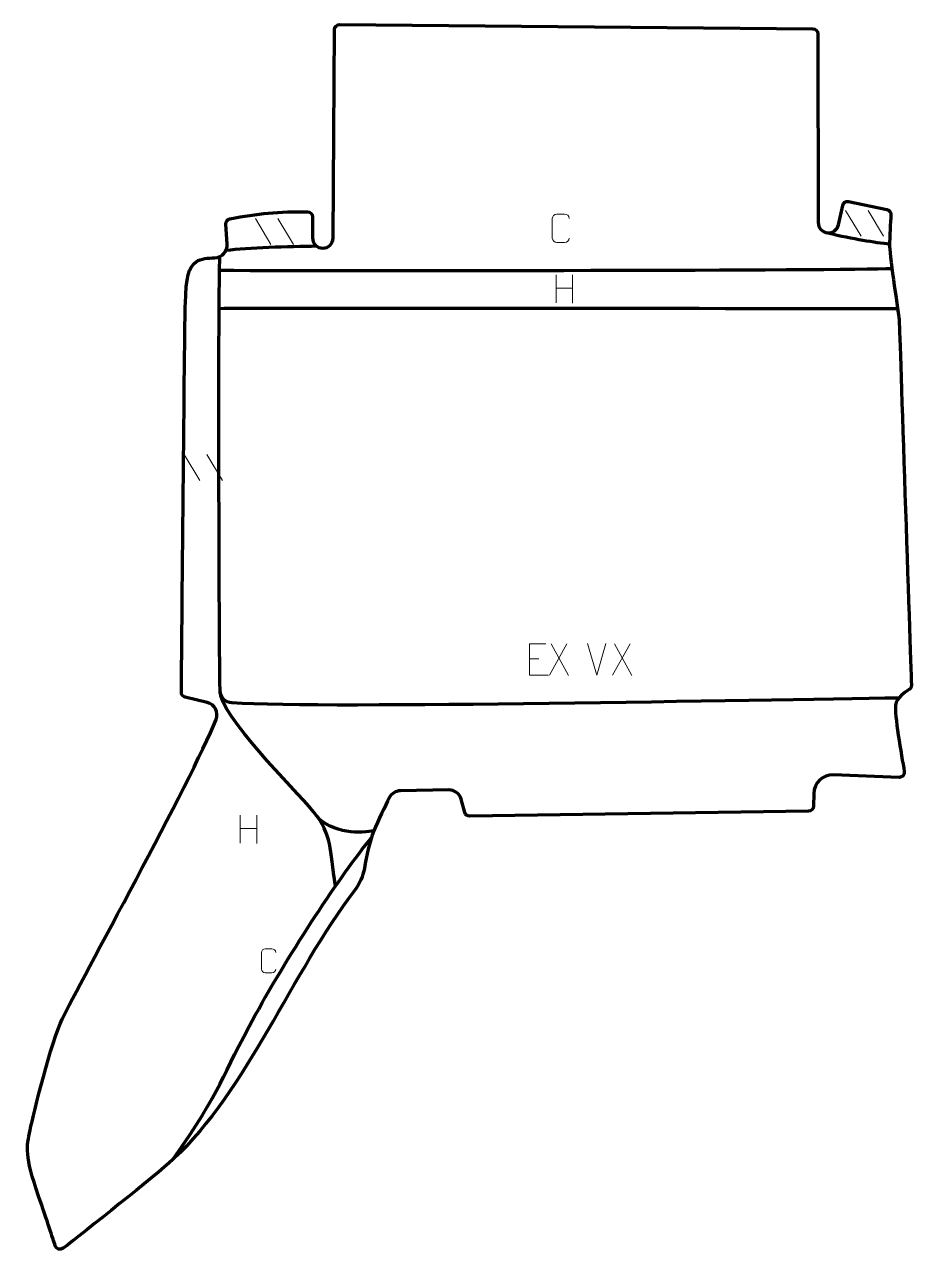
# Model space of a CAD drawing. Header units: millimetres. Extents: x -352 to 349, y -485 to 484.
import ezdxf

# ---------------------------------------------------------------- set-up
doc = ezdxf.new("R2010")
doc.units = ezdxf.units.MM
doc.header["$MEASUREMENT"] = 0
for name, color, linetype in [('layer 1', 7, 'Continuous'), ('layer 2', 7, 'Continuous'), ('layer 3', 7, 'Continuous')]:
    doc.layers.add(name, color=color, linetype=linetype)

msp = doc.modelspace()

# ---------------------------------------------------------------- linework, layer by layer
at = {"layer": 'layer 1', "color": 250, "lineweight": 9}
for points in [[(-169.2445, 330.7778), (-169.2445, 330.7778), (-156.8802, 310.2335), (-156.8802, 310.2335)], [(-151.5146, 330.7778), (-151.5146, 330.7778), (-139.1503, 310.2335), (-139.1503, 310.2335)], [(297.2959, 337.1695), (297.2959, 337.1695), (309.6602, 316.6252), (309.6602, 316.6252)], [(315.0258, 337.1695), (315.0258, 337.1695), (327.3901, 316.6252), (327.3901, 316.6252)], [(68.411, 286.2142), (68.411, 286.2142), (68.411, 264.0215), (68.411, 264.0215)], [(81.5267, 286.2142), (81.5267, 286.2142), (81.5267, 263.8639), (81.5267, 263.8639)], [(68.4285, 275.5718), (68.4285, 275.5718), (81.5267, 275.5718), (81.5267, 275.5718)], [(-225.4301, 144.2), (-225.4301, 144.2), (-213.0658, 123.6557), (-213.0658, 123.6557)], [(-207.7002, 144.2), (-207.7002, 144.2), (-195.3359, 123.6557), (-195.3359, 123.6557)], [(76.9107, -5.4196), (76.9107, -5.4196), (63.1701, -30.3154), (63.1701, -30.3154)], [(64.6247, -5.4196), (64.6247, -5.4196), (78.3653, -30.3731), (78.3653, -30.3731)], [(100.5628, -30.0759), (100.5628, -30.0759), (93.241, -5.1223), (93.241, -5.1223)], [(107.8847, -5.1223), (107.8847, -5.1223), (100.5629, -30.0759), (100.5629, -30.0759)], [(126.9107, -5.4196), (126.9107, -5.4196), (113.1701, -30.3154), (113.1701, -30.3154)], [(114.6247, -5.4196), (114.6247, -5.4196), (128.3653, -30.3731), (128.3653, -30.3731)], [(47.5434, -17.1908), (47.5434, -17.1908), (54.7115, -17.1908), (54.7115, -17.1908)], [(-181.1653, -140.8274), (-181.1653, -140.8274), (-181.1653, -163.0201), (-181.1653, -163.0201)], [(-168.0496, -140.8274), (-168.0496, -140.8274), (-168.0496, -163.1777), (-168.0496, -163.1777)], [(-181.1478, -151.4698), (-181.1478, -151.4698), (-168.0496, -151.4698), (-168.0496, -151.4698)]]:
    msp.add_open_spline(points, degree=3, dxfattribs=at)
for points, knots in [([(78.7954, 315.2611), (78.6702, 313.1801), (77.168, 311.8549), (75.2443, 311.8452), (75.2443, 311.8452), (73.1557, 311.8455), (71.0671, 311.8455), (68.9788, 311.8452), (68.9788, 311.8452), (67.2546, 311.7508), (65.4882, 313.4387), (65.4982, 315.2455), (65.4982, 315.2455), (65.4986, 320.4137), (65.4986, 325.5814), (65.4982, 330.7488), (65.4982, 330.7488), (65.502, 332.6639), (67.0665, 334.2038), (68.9944, 334.1917), (68.9944, 334.1917), (71.0774, 334.1917), (73.1609, 334.1917), (75.2443, 334.1917), (75.2443, 334.1917), (76.9878, 334.2235), (78.7715, 332.8876), (78.7954, 330.7042)], [0, 0, 0, 0, 0.125, 0.125, 0.125, 0.125, 0.25, 0.25, 0.25, 0.25, 0.375, 0.375, 0.375, 0.375, 0.5, 0.5, 0.5, 0.5, 0.625, 0.625, 0.625, 0.625, 0.75, 0.75, 0.75, 0.75, 1, 1, 1, 1]), ([(60.4173, -5.3111), (60.4173, -5.3111), (47.5434, -5.3111), (47.5434, -5.3111), (47.5434, -5.3111), (47.5434, -5.3111), (47.5434, -30.2647), (47.5434, -30.2647), (47.5434, -30.2647), (47.5434, -30.2647), (62.4092, -30.2647), (62.4092, -30.2647)], [0, 0, 0, 0, 0.25, 0.25, 0.25, 0.25, 0.5, 0.5, 0.5, 0.5, 1, 1, 1, 1]), ([(-153.1145, -262.4612), (-153.2205, -264.2238), (-154.4929, -265.3463), (-156.1223, -265.3545), (-156.1223, -265.3545), (-157.8913, -265.3542), (-159.6604, -265.3542), (-161.4292, -265.3545), (-161.4292, -265.3545), (-162.8896, -265.4344), (-164.3857, -264.0048), (-164.3772, -262.4744), (-164.3772, -262.4744), (-164.3769, -258.097), (-164.3769, -253.7199), (-164.3772, -249.3431), (-164.3772, -249.3431), (-164.374, -247.7211), (-163.0489, -246.4168), (-161.416, -246.427), (-161.416, -246.427), (-159.6516, -246.427), (-157.887, -246.427), (-156.1223, -246.427), (-156.1223, -246.427), (-154.6455, -246.4001), (-153.1347, -247.5316), (-153.1145, -249.3809)], [0, 0, 0, 0, 0.125, 0.125, 0.125, 0.125, 0.25, 0.25, 0.25, 0.25, 0.375, 0.375, 0.375, 0.375, 0.5, 0.5, 0.5, 0.5, 0.625, 0.625, 0.625, 0.625, 0.75, 0.75, 0.75, 0.75, 1, 1, 1, 1])]:
    msp.add_open_spline(points, degree=3, knots=knots, dxfattribs=at)
at = {"layer": 'layer 2', "color": 230, "lineweight": 200}
msp.add_open_spline([(271.4915, 480.5751), (271.4915, 480.5751), (-102.6064, 483.9999), (-102.6064, 483.9999), (-102.6064, 483.9999), (-104.8184, 484.0201), (-106.6271, 482.2361), (-106.6426, 480.0175), (-106.6426, 480.0175), (-106.6426, 480.0175), (-107.824, 315.3387), (-107.824, 315.3387), (-107.824, 315.3387), (-107.8561, 310.8609), (-111.4852, 307.2478), (-115.9503, 307.2478), (-115.9503, 307.2478), (-120.4387, 307.2478), (-124.0769, 310.8965), (-124.0769, 315.3973), (-124.0769, 315.3973), (-124.0769, 315.3973), (-124.0769, 331.9489), (-124.0769, 331.9489), (-124.0769, 331.9489), (-124.0769, 334.1347), (-125.8242, 335.9191), (-128.0029, 335.9603), (-128.0029, 335.9603), (-150.3581, 336.3868), (-167.4018, 334.6099), (-189.3467, 330.493), (-189.3467, 330.493), (-191.3459, 330.118), (-192.7443, 328.2931), (-192.5965, 326.2589), (-192.5965, 326.2589), (-192.5965, 326.2589), (-191.4461, 310.4407), (-191.4461, 310.4407), (-191.4461, 310.4407), (-191.0295, 304.7105), (-195.4875, 299.8097), (-201.2149, 299.6863), (-201.2149, 299.6863), (-206.5119, 299.5719), (-212.4674, 298.9056), (-215.6841, 296.7551), (-215.6841, 296.7551), (-222.3428, 292.3037), (-223.9278, 284.0364), (-224.5621, 263.6868), (-224.5621, 263.6868), (-225.1572, 244.5969), (-227.4259, -12.049), (-227.7046, -43.7592), (-227.7046, -43.7592), (-227.7212, -45.6349), (-226.4392, -47.27), (-224.6185, -47.6986), (-224.6185, -47.6986), (-224.6185, -47.6986), (-207.3261, -51.7686), (-207.3261, -51.7686), (-207.3261, -51.7686), (-201.3535, -53.1741), (-198.0378, -59.589), (-200.34, -65.2917), (-200.34, -65.2917), (-219.9742, -113.9277), (-308.6463, -274.5221), (-321.9012, -301.9738), (-321.9012, -301.9738), (-330.6021, -319.9941), (-344.4127, -376.3775), (-347.2663, -389.7319), (-347.2663, -389.7319), (-350.1199, -403.0866), (-351.705, -409.764), (-340.608, -441.8784), (-340.608, -441.8784), (-333.5951, -462.173), (-329.4944, -474.722), (-327.4261, -481.21), (-327.4261, -481.21), (-326.578, -483.8703), (-323.3473, -484.8665), (-321.1533, -483.146), (-321.1533, -483.146), (-304.5678, -470.1398), (-247.6595, -425.3628), (-234.3908, -412.9436), (-234.3908, -412.9436), (-174.8557, -357.2192), (-141.7796, -267.0008), (-90.7171, -200.202), (-90.7171, -200.202), (-86.7861, -195.0596), (-84.1385, -189.0458), (-83.0421, -182.6608), (-83.0421, -182.6608), (-81.3237, -172.6539), (-79.3436, -162.4594), (-75.5413, -153.1658), (-75.5413, -153.1658), (-72.161, -144.903), (-66.6693, -133.6752), (-63.3807, -127.1029), (-63.3807, -127.1029), (-61.7139, -123.7716), (-58.3427, -121.6455), (-54.6273, -121.577), (-54.6273, -121.577), (-54.6273, -121.577), (-16.4232, -120.876), (-16.4232, -120.876), (-16.4232, -120.876), (-11.8466, -120.7924), (-7.7971, -123.8354), (-6.5927, -128.2643), (-6.5927, -128.2643), (-6.5927, -128.2643), (-3.75, -138.7171), (-3.75, -138.7171), (-3.75, -138.7171), (-3.2695, -140.4838), (-1.657, -141.6998), (0.169, -141.6723), (0.169, -141.6723), (0.169, -141.6723), (268.0646, -137.6443), (268.0646, -137.6443), (268.0646, -137.6443), (270.2331, -137.6118), (271.9808, -135.8518), (272.0044, -133.6769), (272.0044, -133.6769), (272.0044, -133.6769), (272.1113, -123.8105), (272.1113, -123.8105), (272.1113, -123.8105), (272.203, -115.335), (279.2564, -108.6093), (287.7019, -108.9433), (287.7019, -108.9433), (287.7019, -108.9433), (339.5924, -110.9976), (339.5924, -110.9976), (339.5924, -110.9976), (342.144, -111.0985), (344.1355, -108.811), (343.6888, -106.2897), (343.6888, -106.2897), (341.4385, -93.5894), (335.7263, -60.1792), (336.749, -53.855), (336.749, -53.855), (337.6772, -48.1142), (344.0406, -43.623), (347.3859, -41.6273), (347.3859, -41.6273), (348.6436, -40.8773), (349.3978, -39.5057), (349.3485, -38.0392), (349.3485, -38.0392), (348.4146, -10.337), (339.9081, 242.0368), (339.7081, 248.8482), (339.7081, 248.8482), (339.4968, 256.0555), (332.0987, 298.4509), (332.0987, 308.8377), (332.0987, 308.8377), (332.0987, 316.3882), (332.769, 327.8595), (333.1348, 333.5614), (333.1348, 333.5614), (333.2628, 335.5543), (331.9089, 337.3355), (329.9594, 337.7433), (329.9594, 337.7433), (329.9594, 337.7433), (299.7324, 344.0647), (299.7324, 344.0647), (299.7324, 344.0647), (297.5882, 344.5131), (295.4835, 343.1489), (295.0101, 341.0047), (295.0101, 341.0047), (295.0101, 341.0047), (291.6467, 325.764), (291.6467, 325.764), (291.6467, 325.764), (290.788, 321.8731), (287.2402, 319.1833), (283.2732, 319.4151), (283.2732, 319.4151), (278.9975, 319.6652), (275.6567, 323.2123), (275.6511, 327.5071), (275.6511, 327.5071), (275.6511, 327.5071), (275.4549, 476.5694), (275.4549, 476.5694), (275.4549, 476.5694), (275.4521, 478.7683), (273.684, 480.5551), (271.4915, 480.5751)], degree=3, knots=[0, 0, 0, 0, 0.01886792, 0.01886792, 0.01886792, 0.01886792, 0.03773585, 0.03773585, 0.03773585, 0.03773585, 0.05660377, 0.05660377, 0.05660377, 0.05660377, 0.0754717, 0.0754717, 0.0754717, 0.0754717, 0.09433962, 0.09433962, 0.09433962, 0.09433962, 0.11320755, 0.11320755, 0.11320755, 0.11320755, 0.13207547, 0.13207547, 0.13207547, 0.13207547, 0.1509434, 0.1509434, 0.1509434, 0.1509434, 0.16981132, 0.16981132, 0.16981132, 0.16981132, 0.18867925, 0.18867925, 0.18867925, 0.18867925, 0.20754717, 0.20754717, 0.20754717, 0.20754717, 0.22641509, 0.22641509, 0.22641509, 0.22641509, 0.24528302, 0.24528302, 0.24528302, 0.24528302, 0.26415094, 0.26415094, 0.26415094, 0.26415094, 0.28301887, 0.28301887, 0.28301887, 0.28301887, 0.30188679, 0.30188679, 0.30188679, 0.30188679, 0.32075472, 0.32075472, 0.32075472, 0.32075472, 0.33962264, 0.33962264, 0.33962264, 0.33962264, 0.35849057, 0.35849057, 0.35849057, 0.35849057, 0.37735849, 0.37735849, 0.37735849, 0.37735849, 0.39622642, 0.39622642, 0.39622642, 0.39622642, 0.41509434, 0.41509434, 0.41509434, 0.41509434, 0.43396226, 0.43396226, 0.43396226, 0.43396226, 0.45283019, 0.45283019, 0.45283019, 0.45283019, 0.47169811, 0.47169811, 0.47169811, 0.47169811, 0.49056604, 0.49056604, 0.49056604, 0.49056604, 0.50943396, 0.50943396, 0.50943396, 0.50943396, 0.52830189, 0.52830189, 0.52830189, 0.52830189, 0.54716981, 0.54716981, 0.54716981, 0.54716981, 0.56603774, 0.56603774, 0.56603774, 0.56603774, 0.58490566, 0.58490566, 0.58490566, 0.58490566, 0.60377358, 0.60377358, 0.60377358, 0.60377358, 0.62264151, 0.62264151, 0.62264151, 0.62264151, 0.64150943, 0.64150943, 0.64150943, 0.64150943, 0.66037736, 0.66037736, 0.66037736, 0.66037736, 0.67924528, 0.67924528, 0.67924528, 0.67924528, 0.69811321, 0.69811321, 0.69811321, 0.69811321, 0.71698113, 0.71698113, 0.71698113, 0.71698113, 0.73584906, 0.73584906, 0.73584906, 0.73584906, 0.75471698, 0.75471698, 0.75471698, 0.75471698, 0.77358491, 0.77358491, 0.77358491, 0.77358491, 0.79245283, 0.79245283, 0.79245283, 0.79245283, 0.81132075, 0.81132075, 0.81132075, 0.81132075, 0.83018868, 0.83018868, 0.83018868, 0.83018868, 0.8490566, 0.8490566, 0.8490566, 0.8490566, 0.86792453, 0.86792453, 0.86792453, 0.86792453, 0.88679245, 0.88679245, 0.88679245, 0.88679245, 0.90566038, 0.90566038, 0.90566038, 0.90566038, 0.9245283, 0.9245283, 0.9245283, 0.9245283, 0.94339623, 0.94339623, 0.94339623, 0.94339623, 0.96226415, 0.96226415, 0.96226415, 0.96226415, 1, 1, 1, 1], dxfattribs=at)
at = {"layer": 'layer 3', "color": 142, "lineweight": 200}
for points in [[(283.2731, 319.4152), (303.5688, 314.3228), (320.2086, 312.1205), (332.1092, 310.5323)], [(-120.6068, 308.72), (-143.3708, 308.6453), (-175.022, 307.3346), (-192.3656, 305.4501)], [(-197.5888, 289.8305), (-84.5027, 289.2216), (295.0792, 289.749), (333.8879, 291.2783)], [(338.4856, 259.4028), (153.9582, 259.3396), (-164.8062, 260.0639), (-197.866, 259.4028)], [(-75.5415, -153.1659), (-84.5024, -155.2275), (-109.006, -155.8251), (-120.7581, -141.4296)]]:
    msp.add_open_spline(points, degree=3, dxfattribs=at)
for points, knots in [([(339.4308, -48.2518), (227.5844, -49.7733), (-110.2995, -57.0112), (-187.7695, -52.1126), (-187.7695, -52.1126), (-192.98, -51.7834), (-197.056, -47.5021), (-197.1322, -42.2817), (-197.1322, -42.2817), (-198.0374, 19.9212), (-198.5394, 271.4091), (-197.3372, 300.5591)], [0, 0, 0, 0, 0.25, 0.25, 0.25, 0.25, 0.5, 0.5, 0.5, 0.5, 1, 1, 1, 1]), ([(-105.9007, -196.8832), (-110.9983, -166.7821), (-107.811, -157.2197), (-123.3498, -138.0948), (-123.3498, -138.0948), (-138.8886, -118.9704), (-197.1322, -62.7916), (-197.1322, -42.2819)], [0, 0, 0, 0, 0.33333333, 0.33333333, 0.33333333, 0.33333333, 1, 1, 1, 1]), ([(-234.391, -412.9437), (-193.872, -355.0406), (-197.3553, -349.6618), (-169.2661, -298.8618), (-169.2661, -298.8618), (-141.1769, -248.0618), (-101.7377, -188.0444), (-77.5813, -158.7369)], [0, 0, 0, 0, 0.33333333, 0.33333333, 0.33333333, 0.33333333, 1, 1, 1, 1])]:
    msp.add_open_spline(points, degree=3, knots=knots, dxfattribs=at)

doc.saveas('drawing.dxf')
